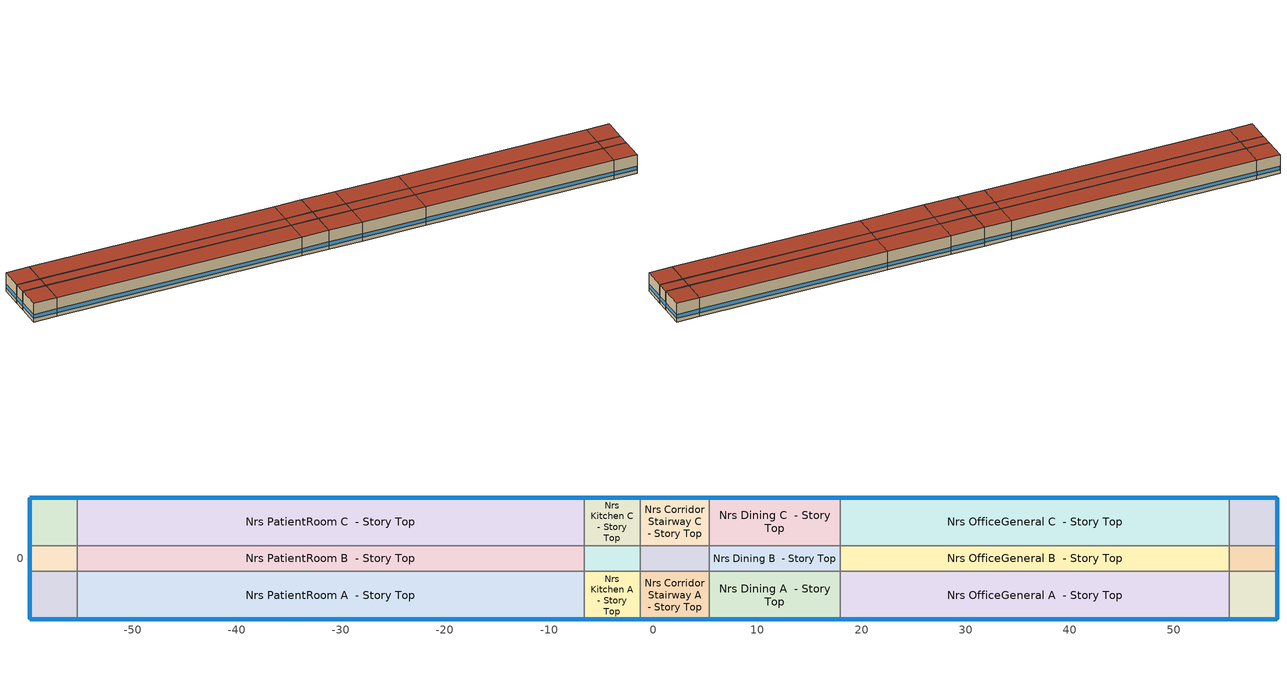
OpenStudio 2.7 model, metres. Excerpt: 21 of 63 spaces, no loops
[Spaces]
Nrs PatientRoom A end_a - Story Top
 floor adiabatic (DEER Carpeted 4in Slab Floor): -59.89,-5.81 -59.89,-1.24 -55.32,-1.24 -55.32,-5.81 z11.89
 wall outside: -59.89,-1.24 -59.89,-5.81 -55.32,-5.81 z11.89:15.85
 wall to Nrs PatientRoom B end_a - Story Top: -55.32,-1.24 -59.89,-1.24 z11.89:15.85
 wall to Nrs PatientRoom A  - Story Top: -55.32,-5.81 -55.32,-1.24 z11.89:15.85
 window: -59.87,-5.81 -55.35,-5.81 / -59.89,-1.27 -59.89,-5.79 z12.65:13.45
 roof outside: -55.32,-5.81 -55.32,-1.24 -59.89,-1.24 -59.89,-5.81 z15.85
Nrs PatientRoom B end_a - Story Top
 floor adiabatic (DEER Carpeted 4in Slab Floor): -59.89,-1.24 -59.89,1.24 -55.32,1.24 -55.32,-1.24 z11.89
 wall outside: -59.89,1.24 -59.89,-1.24 z11.89:15.85
 wall to Nrs PatientRoom C end_a - Story Top: -55.32,1.24 -59.89,1.24 z11.89:15.85
 wall to Nrs PatientRoom B  - Story Top: -55.32,-1.24 -55.32,1.24 z11.89:15.85
 window: -59.89,1.22 -59.89,-1.22 z12.65:13.46
 roof outside: -55.32,-1.24 -55.32,1.24 -59.89,1.24 -59.89,-1.24 z15.85
Nrs PatientRoom C end_a - Story Top
 floor adiabatic (DEER Carpeted 4in Slab Floor): -59.89,1.24 -59.89,5.81 -55.32,5.81 -55.32,1.24 z11.89
 wall outside: -55.32,5.81 -59.89,5.81 -59.89,1.24 z11.89:15.85
 wall to Nrs PatientRoom C  - Story Top: -55.32,1.24 -55.32,5.81 z11.89:15.85
 window: -59.89,5.79 -59.89,1.27 / -55.35,5.81 -59.87,5.81 z12.65:13.45
 roof outside: -55.32,1.24 -55.32,5.81 -59.89,5.81 -59.89,1.24 z15.85
Nrs PatientRoom A  - Story Top
 floor adiabatic (DEER Carpeted 4in Slab Floor): -55.32,-5.81 -55.32,-1.24 -6.65,-1.24 -6.65,-5.81 z11.89
 wall outside: -55.32,-5.81 -6.65,-5.81 z11.89:15.85
 wall to Nrs PatientRoom B  - Story Top: -6.65,-1.24 -55.32,-1.24 z11.89:15.85
 wall to Nrs Kitchen A  - Story Top: -6.65,-5.81 -6.65,-1.24 z11.89:15.85
 window: -55.3,-5.81 -6.67,-5.81 z12.65:13.44
 roof outside: -6.65,-5.81 -6.65,-1.24 -55.32,-1.24 -55.32,-5.81 z15.85
Nrs PatientRoom B  - Story Top
 floor adiabatic (DEER Carpeted 4in Slab Floor): -55.32,-1.24 -55.32,1.24 -6.65,1.24 -6.65,-1.24 z11.89
 wall to Nrs PatientRoom C  - Story Top: -6.65,1.24 -55.32,1.24 z11.89:15.85
 wall to Nrs Kitchen B  - Story Top: -6.65,-1.24 -6.65,1.24 z11.89:15.85
 roof outside: -6.65,-1.24 -6.65,1.24 -55.32,1.24 -55.32,-1.24 z15.85
Nrs PatientRoom C  - Story Top
 floor adiabatic (DEER Carpeted 4in Slab Floor): -55.32,1.24 -55.32,5.81 -6.65,5.81 -6.65,1.24 z11.89
 wall outside: -6.65,5.81 -55.32,5.81 z11.89:15.85
 wall to Nrs Kitchen C  - Story Top: -6.65,1.24 -6.65,5.81 z11.89:15.85
 window: -6.67,5.81 -55.3,5.81 z12.65:13.44
 roof outside: -6.65,1.24 -6.65,5.81 -55.32,5.81 -55.32,1.24 z15.85
Nrs Kitchen A  - Story Top
 floor adiabatic (DEER Carpeted 4in Slab Floor): -6.65,-5.81 -6.65,-1.24 -1.26,-1.24 -1.26,-5.81 z11.89
 wall outside: -6.65,-5.81 -1.26,-5.81 z11.89:15.85
 wall to Nrs Kitchen B  - Story Top: -1.26,-1.24 -6.65,-1.24 z11.89:15.85
 wall to Nrs CorridorStairway A  - Story Top: -1.26,-5.81 -1.26,-1.24 z11.89:15.85
 window: -6.62,-5.81 -1.28,-5.81 z12.65:13.45
 roof outside: -1.26,-5.81 -1.26,-1.24 -6.65,-1.24 -6.65,-5.81 z15.85
Nrs Kitchen B  - Story Top
 floor adiabatic (DEER Carpeted 4in Slab Floor): -6.65,-1.24 -6.65,1.24 -1.26,1.24 -1.26,-1.24 z11.89
 wall to Nrs Kitchen C  - Story Top: -1.26,1.24 -6.65,1.24 z11.89:15.85
 wall to Nrs CorridorStairway B  - Story Top: -1.26,-1.24 -1.26,1.24 z11.89:15.85
 roof outside: -1.26,-1.24 -1.26,1.24 -6.65,1.24 -6.65,-1.24 z15.85
Nrs Kitchen C  - Story Top
 floor adiabatic (DEER Carpeted 4in Slab Floor): -6.65,1.24 -6.65,5.81 -1.26,5.81 -1.26,1.24 z11.89
 wall outside: -1.26,5.81 -6.65,5.81 z11.89:15.85
 wall to Nrs CorridorStairway C  - Story Top: -1.26,1.24 -1.26,5.81 z11.89:15.85
 window: -1.28,5.81 -6.62,5.81 z12.65:13.45
 roof outside: -1.26,1.24 -1.26,5.81 -6.65,5.81 -6.65,1.24 z15.85
Nrs CorridorStairway A  - Story Top
 floor adiabatic (DEER Carpeted 4in Slab Floor): -1.26,-5.81 -1.26,-1.24 5.39,-1.24 5.39,-5.81 z11.89
 wall outside: -1.26,-5.81 5.39,-5.81 z11.89:15.85
 wall to Nrs CorridorStairway B  - Story Top: 5.39,-1.24 -1.26,-1.24 z11.89:15.85
 wall to Nrs Dining A  - Story Top: 5.39,-5.81 5.39,-1.24 z11.89:15.85
 window: -1.23,-5.81 5.37,-5.81 z12.65:13.45
 roof outside: 5.39,-5.81 5.39,-1.24 -1.26,-1.24 -1.26,-5.81 z15.85
Nrs CorridorStairway B  - Story Top
 floor adiabatic (DEER Carpeted 4in Slab Floor): -1.26,-1.24 -1.26,1.24 5.39,1.24 5.39,-1.24 z11.89
 wall to Nrs CorridorStairway C  - Story Top: 5.39,1.24 -1.26,1.24 z11.89:15.85
 wall to Nrs Dining B  - Story Top: 5.39,-1.24 5.39,1.24 z11.89:15.85
 roof outside: 5.39,-1.24 5.39,1.24 -1.26,1.24 -1.26,-1.24 z15.85
Nrs CorridorStairway C  - Story Top
 floor adiabatic (DEER Carpeted 4in Slab Floor): -1.26,1.24 -1.26,5.81 5.39,5.81 5.39,1.24 z11.89
 wall outside: 5.39,5.81 -1.26,5.81 z11.89:15.85
 wall to Nrs Dining C  - Story Top: 5.39,1.24 5.39,5.81 z11.89:15.85
 window: 5.37,5.81 -1.23,5.81 z12.65:13.45
 roof outside: 5.39,1.24 5.39,5.81 -1.26,5.81 -1.26,1.24 z15.85
Nrs Dining A  - Story Top
 floor adiabatic (DEER Carpeted 4in Slab Floor): 5.39,-5.81 5.39,-1.24 17.97,-1.24 17.97,-5.81 z11.89
 wall outside: 5.39,-5.81 17.97,-5.81 z11.89:15.85
 wall to Nrs Dining B  - Story Top: 17.97,-1.24 5.39,-1.24 z11.89:15.85
 wall to Nrs OfficeGeneral A  - Story Top: 17.97,-5.81 17.97,-1.24 z11.89:15.85
 window: 5.42,-5.81 17.94,-5.81 z12.65:13.44
 roof outside: 17.97,-5.81 17.97,-1.24 5.39,-1.24 5.39,-5.81 z15.85
Nrs Dining B  - Story Top
 floor adiabatic (DEER Carpeted 4in Slab Floor): 5.39,-1.24 5.39,1.24 17.97,1.24 17.97,-1.24 z11.89
 wall to Nrs Dining C  - Story Top: 17.97,1.24 5.39,1.24 z11.89:15.85
 wall to Nrs OfficeGeneral B  - Story Top: 17.97,-1.24 17.97,1.24 z11.89:15.85
 roof outside: 17.97,-1.24 17.97,1.24 5.39,1.24 5.39,-1.24 z15.85
Nrs Dining C  - Story Top
 floor adiabatic (DEER Carpeted 4in Slab Floor): 5.39,1.24 5.39,5.81 17.97,5.81 17.97,1.24 z11.89
 wall outside: 17.97,5.81 5.39,5.81 z11.89:15.85
 wall to Nrs OfficeGeneral C  - Story Top: 17.97,1.24 17.97,5.81 z11.89:15.85
 window: 17.94,5.81 5.42,5.81 z12.65:13.44
 roof outside: 17.97,1.24 17.97,5.81 5.39,5.81 5.39,1.24 z15.85
Nrs OfficeGeneral A  - Story Top
 floor adiabatic (DEER Carpeted 4in Slab Floor): 17.97,-5.81 17.97,-1.24 55.32,-1.24 55.32,-5.81 z11.89
 wall outside: 17.97,-5.81 55.32,-5.81 z11.89:15.85
 wall to Nrs OfficeGeneral B  - Story Top: 55.32,-1.24 17.97,-1.24 z11.89:15.85
 wall to Nrs OfficeGeneral A end_b - Story Top: 55.32,-5.81 55.32,-1.24 z11.89:15.85
 window: 17.99,-5.81 55.3,-5.81 z12.65:13.44
 roof outside: 55.32,-5.81 55.32,-1.24 17.97,-1.24 17.97,-5.81 z15.85
Nrs OfficeGeneral B  - Story Top
 floor adiabatic (DEER Carpeted 4in Slab Floor): 17.97,-1.24 17.97,1.24 55.32,1.24 55.32,-1.24 z11.89
 wall to Nrs OfficeGeneral C  - Story Top: 55.32,1.24 17.97,1.24 z11.89:15.85
 wall to Nrs OfficeGeneral B end_b - Story Top: 55.32,-1.24 55.32,1.24 z11.89:15.85
 roof outside: 55.32,-1.24 55.32,1.24 17.97,1.24 17.97,-1.24 z15.85
Nrs OfficeGeneral C  - Story Top
 floor adiabatic (DEER Carpeted 4in Slab Floor): 17.97,1.24 17.97,5.81 55.32,5.81 55.32,1.24 z11.89
 wall outside: 55.32,5.81 17.97,5.81 z11.89:15.85
 wall to Nrs OfficeGeneral C end_b - Story Top: 55.32,1.24 55.32,5.81 z11.89:15.85
 window: 55.3,5.81 17.99,5.81 z12.65:13.44
 roof outside: 55.32,1.24 55.32,5.81 17.97,5.81 17.97,1.24 z15.85
Nrs OfficeGeneral A end_b - Story Top
 floor adiabatic (DEER Carpeted 4in Slab Floor): 55.32,-5.81 55.32,-1.24 59.89,-1.24 59.89,-5.81 z11.89
 wall outside: 55.32,-5.81 59.89,-5.81 59.89,-1.24 z11.89:15.85
 wall to Nrs OfficeGeneral B end_b - Story Top: 59.89,-1.24 55.32,-1.24 z11.89:15.85
 window: 55.35,-5.81 59.87,-5.81 / 59.89,-5.79 59.89,-1.27 z12.65:13.45
 roof outside: 59.89,-5.81 59.89,-1.24 55.32,-1.24 55.32,-5.81 z15.85
Nrs OfficeGeneral B end_b - Story Top
 floor adiabatic (DEER Carpeted 4in Slab Floor): 55.32,-1.24 55.32,1.24 59.89,1.24 59.89,-1.24 z11.89
 wall outside: 59.89,-1.24 59.89,1.24 z11.89:15.85
 wall to Nrs OfficeGeneral C end_b - Story Top: 59.89,1.24 55.32,1.24 z11.89:15.85
 window: 59.89,-1.22 59.89,1.22 z12.65:13.46
 roof outside: 59.89,-1.24 59.89,1.24 55.32,1.24 55.32,-1.24 z15.85
Nrs OfficeGeneral C end_b - Story Top
 floor adiabatic (DEER Carpeted 4in Slab Floor): 55.32,1.24 55.32,5.81 59.89,5.81 59.89,1.24 z11.89
 wall outside: 59.89,1.24 59.89,5.81 55.32,5.81 z11.89:15.85
 window: 59.87,5.81 55.35,5.81 / 59.89,1.27 59.89,5.79 z12.65:13.45
 roof outside: 59.89,1.24 59.89,5.81 55.32,5.81 55.32,1.24 z15.85
[Building]
DEER Pre-1975|Nrs: Default Construction Set=Res DEER Pre-1975 - Nrs - CEC T24-CEC6; Standards Building Type=Nrs
[Site]
Site 1: Terrain=City
[ClimateZones]
Climate Zone Institution Name 1=CEC; Climate Zone Document Name 1=California Climate Zone Descriptions; Climate Zone Document Year 1=1995; Climate Zone Value 1=6; Climate Zone Institution Name 2=ASHRAE; Climate Zone Document Name 2=ANSI/ASHRAE Standard 169; Climate Zone Document Year 2=2006
[SizingPeriod:DesignDay] Barometric Pressure {Pa}=100977; Sky Clearness=0; Rain Indicator=0; Snow Indicator=0; Day of Month=21; Daylight Saving Time Indicator=0; Humidity Indicating Type=Wetbulb; Dry-Bulb Temperature Range Modifier Type=DefaultMultipliers
Name | Maximum Dry-Bulb Temperature {C} | Daily Dry-Bulb Temperature Range {deltaC} | Humidity Indicating Conditions at Maximum Dry-Bulb | Wind Speed {m/s} | Wind Direction {deg} | Month | Day Type | Solar Model Indicator | ASHRAE Taub | ASHRAE Taud
Houston Bush Intercontinental Ann Htg 99.6% Condns DB | -1.6 | 0 | -1.6 | 2.8 | 0 | 1 | WinterDesignDay | ASHRAEClearSky
Houston Bush Intercontinental Ann Clg .4% Condns DB=>MWB | 36 | 10.1 | 24.8 | 3.5 | 170 | 7 | SummerDesignDay | ASHRAETau | 0.499 | 1.97
[Site:GroundTemperature:BuildingSurface]
19.527, 19.502, 19.536, 19.598, 20.002, 21.64, 22.225, 22.375, 21.449, 20.121, 19.802, 19.633
[DefaultConstructionSet]
Res DEER Pre-1975 - Nrs - CEC T24-CEC6: Default Exterior Surface Constructions=Default Surface Constructions 1; Default Interior Surface Constructions=Default Surface Constructions 2; Default Ground Contact Surface Constructions=Default Surface Constructions 3; Default Exterior SubSurface Constructions=Default Sub Surface Constructions 1; Default Interior SubSurface Constructions=Default Sub Surface Constructions 2; Interior Partition Construction=Typical Interior Partition
[DefaultSurfaceConstructions]
Name | Floor Construction | Wall Construction | Roof Ceiling Construction
Default Surface Constructions 1 | DEER Uncarpeted 6in Slab Floor | DEER Insulated Wood Framed Exterior Wall R-8.03 | DEER Wood Framed Roof R-14.18
Default Surface Constructions 2 | DEER Carpeted 4in Slab Floor | Typical Interior Wall | DEER Carpeted 4in Slab Floor
Default Surface Constructions 3 | DEER Carpeted 6in Slab Floor | Typical Uninsulated Basement Mass Wall
[Construction]
DEER Uncarpeted 6in Slab Floor: Typical Insulation R-6.53, 6 in. Normalweight Concrete Floor
DEER Insulated Wood Framed Exterior Wall R-8.03: 25mm Stucco, 5/8 in. Gypsum Board, Typical Insulation R-6.53, 5/8 in. Gypsum Board
DEER Wood Framed Roof R-14.18: Roof Membrane, Typical Insulation R-13.68, Metal Roof Surface
DEER Carpeted 4in Slab Floor: Typical Insulation, 4 in. Normalweight Concrete Floor, Typical Carpet Pad
Typical Interior Wall: G01 13mm gypsum board, G01 13mm gypsum board
DEER Carpeted 6in Slab Floor: 6 in. Normalweight Concrete Floor, Typical Carpet Pad
Typical Uninsulated Basement Mass Wall: 8 in. Concrete Block Basement Wall
DEER Metal Framed Window U-1.23 SHGC 0.82: Simple Glazing U-1.23 SHGC 0.82
DEER Metal Framed Window U-1.23 SHGC 0.82 1: Simple Glazing U-1.23 SHGC 0.82 1
Typical Uninsulated Swinging Door: Typical Insulation
U 0.98 SHGC 0.68 Sgl Ref-B-H Clr 6mm: REF B CLEAR HI 6MM
Typical Insulated Metal Door: F08 Metal surface, Typical Insulation
DEER Skylight U-1.31 SHGC 0.61: Simple Glazing U-1.23 SHGC 0.61
Typical Interior Window: Clear 3mm
Typical Interior Door; Typical Interior Partition: G05 25mm wood
[Material:NoMass] Roughness=Smooth; Thermal Absorptance=0.9; Solar Absorptance=0.7
Name | Thermal Resistance {m2-K/W} | Visible Absorptance
Typical Insulation R-6.53 | 1.14944 | 0.7
Typical Insulation R-13.68 | 2.40869 | 0.7
Typical Insulation | 0.0282222 | 0.7
Typical Carpet Pad | 0.21648 | 0.8
[Material] Thermal Absorptance=0.9
Name | Roughness | Thickness {m} | Conductivity {W/m-K} | Density {kg/m3} | Specific Heat {J/kg-K} | Solar Absorptance | Visible Absorptance
6 in. Normalweight Concrete Floor | MediumRough | 0.1524 | 2.31 | 2322 | 832 | 0.7 | 0.7
25mm Stucco | Smooth | 0.0254 | 0.72 | 1856 | 840 | 0.7 | 0.7
5/8 in. Gypsum Board | MediumSmooth | 0.0159 | 0.16 | 800 | 1090 | 0.7 | 0.7
Roof Membrane | VeryRough | 0.0095 | 0.16 | 1121.29 | 1460 | 0.7 | 0.7
Metal Roof Surface; F08 Metal surface | Smooth | 0.0008 | 45.28 | 7824 | 500 | 0.7 | 0.7
4 in. Normalweight Concrete Floor | MediumRough | 0.1016 | 2.31 | 2322 | 832 | 0.7 | 0.7
G01 13mm gypsum board | Smooth | 0.0127 | 0.160031 | 800.001 | 1090.73 | 0.7 | 0.5
8 in. Concrete Block Basement Wall | MediumRough | 0.2032 | 1.326 | 1842 | 912 | 0.7 | 0.7
G05 25mm wood | MediumSmooth | 0.0254 | 0.15 | 608 | 1630 | 0.5 | 0.5
[DefaultSubSurfaceConstructions]
Name | Fixed Window Construction | Operable Window Construction | Door Construction | Glass Door Construction | Overhead Door Construction | Skylight Construction | Tubular Daylight Dome Construction | Tubular Daylight Diffuser Construction
Default Sub Surface Constructions 1 | DEER Metal Framed Window U-1.23 SHGC 0.82 | DEER Metal Framed Window U-1.23 SHGC 0.82 1 | Typical Uninsulated Swinging Door | U 0.98 SHGC 0.68 Sgl Ref-B-H Clr 6mm | Typical Insulated Metal Door | DEER Skylight U-1.31 SHGC 0.61 | Typical Interior Window | Typical Interior Window
Default Sub Surface Constructions 2 | Typical Interior Window | Typical Interior Window | Typical Interior Door
[WindowMaterial:SimpleGlazingSystem] Visible Transmittance=0.25
Name | U-Factor {W/m2-K} | Solar Heat Gain Coefficient
Simple Glazing U-1.23 SHGC 0.82; Simple Glazing U-1.23 SHGC 0.82 1 | 6.98426 | 0.82
Simple Glazing U-1.23 SHGC 0.61 | 7 | 0.61
[WindowMaterial:Glazing] Optical Data Type=SpectralAverage; Infrared Transmittance at Normal Incidence=0; Front Side Infrared Hemispherical Emissivity=0.84; Conductivity {W/m-K}=0.9; Dirt Correction Factor for Solar and Visible Transmittance=1; Solar Diffusing=No
Name | Thickness {m} | Solar Transmittance at Normal Incidence | Front Side Solar Reflectance at Normal Incidence | Back Side Solar Reflectance at Normal Incidence | Visible Transmittance at Normal Incidence | Front Side Visible Reflectance at Normal Incidence | Back Side Visible Reflectance at Normal Incidence | Back Side Infrared Hemispherical Emissivity
REF B CLEAR HI 6MM | 0.006 | 0.24 | 0.16 | 0.32 | 0.3 | 0.16 | 0.29 | 0.6
Clear 3mm | 0.003 | 0.837 | 0.075 | 0.075 | 0.898 | 0.081 | 0.081 | 0.84
[SpaceType] Standards Building Type=Nrs
Name | Default Schedule Set | Design Specification Outdoor Air Object | Standards Space Type
Nrs CorridorStairway - DEER Pre-1975 | Nrs CorridorStairway Schedule Set | Nrs CorridorStairway Ventilation | CorridorStairway
Nrs Dining - DEER Pre-1975 | Nrs Dining Schedule Set | Nrs Dining Ventilation | Dining
Nrs Kitchen - DEER Pre-1975 | Nrs Kitchen Schedule Set | Nrs Kitchen Ventilation | Kitchen
Nrs OfficeGeneral - DEER Pre-1975 | Nrs OfficeGeneral Schedule Set | Nrs OfficeGeneral Ventilation | OfficeGeneral
Nrs PatientRoom - DEER Pre-1975 | Nrs PatientRoom Schedule Set | Nrs PatientRoom Ventilation | PatientRoom
[BuildingStory]
Story Top: Nominal Z Coordinate {m}=11.8872; Nominal Floor to Floor Height {m}=3.9624
[Space] Building Story=Story Top
Name | Space Type | Thermal Zone
Nrs PatientRoom A end_a - Story Top | Nrs PatientRoom - DEER Pre-1975 | Zone Nrs PatientRoom A end_a - Story Top
Nrs PatientRoom B end_a - Story Top | Nrs PatientRoom - DEER Pre-1975 | Zone Nrs PatientRoom B end_a - Story Top
Nrs PatientRoom C end_a - Story Top | Nrs PatientRoom - DEER Pre-1975 | Zone Nrs PatientRoom C end_a - Story Top
Nrs PatientRoom A  - Story Top | Nrs PatientRoom - DEER Pre-1975 | Zone Nrs PatientRoom A  - Story Top
Nrs PatientRoom B  - Story Top | Nrs PatientRoom - DEER Pre-1975 | Zone Nrs PatientRoom B  - Story Top
Nrs PatientRoom C  - Story Top | Nrs PatientRoom - DEER Pre-1975 | Zone Nrs PatientRoom C  - Story Top
Nrs Kitchen A  - Story Top | Nrs Kitchen - DEER Pre-1975 | Zone Nrs Kitchen A  - Story Top
Nrs Kitchen B  - Story Top | Nrs Kitchen - DEER Pre-1975 | Zone Nrs Kitchen B  - Story Top
Nrs Kitchen C  - Story Top | Nrs Kitchen - DEER Pre-1975 | Zone Nrs Kitchen C  - Story Top
Nrs CorridorStairway A  - Story Top | Nrs CorridorStairway - DEER Pre-1975 | Zone Nrs CorridorStairway A  - Story Top
Nrs CorridorStairway B  - Story Top | Nrs CorridorStairway - DEER Pre-1975 | Zone Nrs CorridorStairway B  - Story Top
Nrs CorridorStairway C  - Story Top | Nrs CorridorStairway - DEER Pre-1975 | Zone Nrs CorridorStairway C  - Story Top
Nrs Dining A  - Story Top | Nrs Dining - DEER Pre-1975 | Zone Nrs Dining A  - Story Top
Nrs Dining B  - Story Top | Nrs Dining - DEER Pre-1975 | Zone Nrs Dining B  - Story Top
Nrs Dining C  - Story Top | Nrs Dining - DEER Pre-1975 | Zone Nrs Dining C  - Story Top
Nrs OfficeGeneral A  - Story Top | Nrs OfficeGeneral - DEER Pre-1975 | Zone Nrs OfficeGeneral A  - Story Top
Nrs OfficeGeneral B  - Story Top | Nrs OfficeGeneral - DEER Pre-1975 | Zone Nrs OfficeGeneral B  - Story Top
Nrs OfficeGeneral C  - Story Top | Nrs OfficeGeneral - DEER Pre-1975 | Zone Nrs OfficeGeneral C  - Story Top
Nrs OfficeGeneral A end_b - Story Top | Nrs OfficeGeneral - DEER Pre-1975 | Zone Nrs OfficeGeneral A end_b - Story Top
Nrs OfficeGeneral B end_b - Story Top | Nrs OfficeGeneral - DEER Pre-1975 | Zone Nrs OfficeGeneral B end_b - Story Top
Nrs OfficeGeneral C end_b - Story Top | Nrs OfficeGeneral - DEER Pre-1975 | Zone Nrs OfficeGeneral C end_b - Story Top
[ThermalZone] Multiplier=1; Use Ideal Air Loads=No
Name | Thermostat
Zone Nrs PatientRoom A end_a - Story Top | Nrs PatientRoom - DEER Pre-1975 Thermostat 14
Zone Nrs PatientRoom B end_a - Story Top | Nrs PatientRoom - DEER Pre-1975 Thermostat 15
Zone Nrs PatientRoom C end_a - Story Top | Nrs PatientRoom - DEER Pre-1975 Thermostat 16
Zone Nrs PatientRoom A  - Story Top | Nrs PatientRoom - DEER Pre-1975 Thermostat 13
Zone Nrs PatientRoom B  - Story Top | Nrs PatientRoom - DEER Pre-1975 Thermostat 17
Zone Nrs PatientRoom C  - Story Top | Nrs PatientRoom - DEER Pre-1975 Thermostat 10
Zone Nrs Kitchen A  - Story Top | Nrs Kitchen - DEER Pre-1975 Thermostat 6
Zone Nrs Kitchen B  - Story Top | Nrs Kitchen - DEER Pre-1975 Thermostat 8
Zone Nrs Kitchen C  - Story Top | Nrs Kitchen - DEER Pre-1975 Thermostat 7
Zone Nrs CorridorStairway A  - Story Top | Nrs CorridorStairway - DEER Pre-1975 Thermostat 1
Zone Nrs CorridorStairway B  - Story Top | Nrs CorridorStairway - DEER Pre-1975 Thermostat 7
Zone Nrs CorridorStairway C  - Story Top | Nrs CorridorStairway - DEER Pre-1975 Thermostat 8
Zone Nrs Dining A  - Story Top | Nrs Dining - DEER Pre-1975 Thermostat 7
Zone Nrs Dining B  - Story Top | Nrs Dining - DEER Pre-1975 Thermostat 8
Zone Nrs Dining C  - Story Top | Nrs Dining - DEER Pre-1975 Thermostat 6
Zone Nrs OfficeGeneral A  - Story Top | Nrs OfficeGeneral - DEER Pre-1975 Thermostat 17
Zone Nrs OfficeGeneral B  - Story Top | Nrs OfficeGeneral - DEER Pre-1975 Thermostat 8
Zone Nrs OfficeGeneral C  - Story Top | Nrs OfficeGeneral - DEER Pre-1975 Thermostat 9
Zone Nrs OfficeGeneral A end_b - Story Top | Nrs OfficeGeneral - DEER Pre-1975 Thermostat 10
Zone Nrs OfficeGeneral B end_b - Story Top | Nrs OfficeGeneral - DEER Pre-1975 Thermostat 1
Zone Nrs OfficeGeneral C end_b - Story Top | Nrs OfficeGeneral - DEER Pre-1975 Thermostat
[People:Definition] Number of People Calculation Method=People/Area; Fraction Radiant=0.3
Name | People per Space Floor Area {person/m2}
Nrs OfficeGeneral People Definition | 0.0473612
Nrs CorridorStairway People Definition; Nrs PatientRoom People Definition | 0.0721182
Nrs Kitchen People Definition | 0.0355209
Nrs Dining People Definition | 0.477918
[People] Work Efficiency Schedule=Work Efficiency Schedule; Clothing Insulation Schedule=Clothing Schedule; Air Velocity Schedule=Air Velocity Schedule; Multiplier=1
Name | People Definition | Space or SpaceType
Nrs OfficeGeneral People | Nrs OfficeGeneral People Definition | Nrs OfficeGeneral - DEER Pre-1975
Nrs CorridorStairway People | Nrs CorridorStairway People Definition | Nrs CorridorStairway - DEER Pre-1975
Nrs Kitchen People | Nrs Kitchen People Definition | Nrs Kitchen - DEER Pre-1975
Nrs Dining People | Nrs Dining People Definition | Nrs Dining - DEER Pre-1975
Nrs PatientRoom People | Nrs PatientRoom People Definition | Nrs PatientRoom - DEER Pre-1975
[Lights:Definition] Design Level Calculation Method=Watts/Area
Name | Watts per Space Floor Area {W/m2}
Nrs OfficeGeneral Lights Definition | 13.9931
Nrs CorridorStairway Lights Definition; Nrs PatientRoom Lights Definition | 8.61113
Nrs Kitchen Lights Definition | 18.2986
Nrs Dining Lights Definition | 16.1459
[Lights] Fraction Replaceable=0
Name | Lights Definition | Space or SpaceType
Nrs OfficeGeneral Lights | Nrs OfficeGeneral Lights Definition | Nrs OfficeGeneral - DEER Pre-1975
Nrs CorridorStairway Lights | Nrs CorridorStairway Lights Definition | Nrs CorridorStairway - DEER Pre-1975
Nrs Kitchen Lights | Nrs Kitchen Lights Definition | Nrs Kitchen - DEER Pre-1975
Nrs Dining Lights | Nrs Dining Lights Definition | Nrs Dining - DEER Pre-1975
Nrs PatientRoom Lights | Nrs PatientRoom Lights Definition | Nrs PatientRoom - DEER Pre-1975
[ElectricEquipment:Definition] Design Level Calculation Method=Watts/Area
Name | Watts per Space Floor Area {W/m2} | Fraction Radiant | Fraction Latent | Fraction Lost
Nrs OfficeGeneral Elec Equip Definition | 18.5677 | 0.5
Nrs CorridorStairway Elec Equip Definition | 2.4757 | 0.5
Nrs Kitchen Elec Equip Definition | 44.7348 | 0.67 | 0.03 | 0.3
Nrs Dining Elec Equip Definition | 6.18925 | 0.5
Nrs PatientRoom Elec Equip Definition | 16.1459 | 0.5
[ElectricEquipment]
Name | Electric Equipment Definition | Space or SpaceType
Nrs OfficeGeneral Elec Equip | Nrs OfficeGeneral Elec Equip Definition | Nrs OfficeGeneral - DEER Pre-1975
Nrs CorridorStairway Elec Equip | Nrs CorridorStairway Elec Equip Definition | Nrs CorridorStairway - DEER Pre-1975
Nrs Kitchen Elec Equip | Nrs Kitchen Elec Equip Definition | Nrs Kitchen - DEER Pre-1975
Nrs Dining Elec Equip | Nrs Dining Elec Equip Definition | Nrs Dining - DEER Pre-1975
Nrs PatientRoom Elec Equip | Nrs PatientRoom Elec Equip Definition | Nrs PatientRoom - DEER Pre-1975
[DesignSpecification:OutdoorAir] Outdoor Air Method=Sum
Name | Outdoor Air Flow per Floor Area {m3/s-m2}
Nrs OfficeGeneral Ventilation | 0.0004572
Nrs CorridorStairway Ventilation; Nrs Kitchen Ventilation | 0.000254
Nrs Dining Ventilation | 0.0045212
Nrs PatientRoom Ventilation | 0.0008636
[DefaultScheduleSet] Infiltration Schedule=D_Nrs_All_C_Inf_Yr
Name | Number of People Schedule | People Activity Level Schedule | Lighting Schedule | Electric Equipment Schedule | Gas Equipment Schedule
Nrs OfficeGeneral Schedule Set | D_Nrs_OffGen_Occup_Yr | DEER Activity 132W/person | D17_Nrs_OffGen_LF_Yr | D_Nrs_OffGen_Misc_Yr
Nrs CorridorStairway Schedule Set | D_Nrs_Cordr_Occup_Yr | DEER Activity 147W/person | D17_Nrs_Cordr_LF_Yr | D_Nrs_Cordr_Misc_Yr
Nrs Kitchen Schedule Set | D_Nrs_Ktchn_Occup_Yr | DEER Activity 220W/person | D17_Nrs_Ktchn_LF_Yr | D_Nrs_Ktchn_Misc_Yr | D_Nrs_Ktchn_Cook_Yr
Nrs Dining Schedule Set | D_Nrs_Ktchn_Occup_Yr | DEER Activity 161W/person | D17_Nrs_Din_LF_Yr | D_Nrs_Ktchn_Misc_Yr
Nrs PatientRoom Schedule Set | D_Nrs_Patient_Occup_Yr | DEER Activity 132W/person | D17_Nrs_Patient_LF_Yr | D_Nrs_Patient_Misc_Yr
[GasEquipment:Definition]
Nrs Kitchen Gas Equip Definition: Design Level Calculation Method=Watts/Area; Watts per Space Floor Area {W/m2}=1003.16; Fraction Latent=0.32; Fraction Radiant=0.05; Fraction Lost=0.63
[GasEquipment]
Nrs Kitchen Gas Equip: Gas Equipment Definition=Nrs Kitchen Gas Equip Definition; Space or SpaceType=Nrs Kitchen - DEER Pre-1975
[SpaceInfiltration:DesignFlowRate] Schedule=Always On Discrete; Design Flow Rate Calculation Method=Flow/ExteriorArea; Constant Term Coefficient=0; Temperature Term Coefficient=0; Velocity Term Coefficient=0.224; Velocity Squared Term Coefficient=0
Name | Space or SpaceType | Flow per Exterior Surface Area {m3/s-m2}
Nrs CorridorStairway A  - Story Top Infiltration | Nrs CorridorStairway A  - Story Top | 8.96259e-05
Nrs CorridorStairway C  - Story Top Infiltration | Nrs CorridorStairway C  - Story Top | 8.96259e-05
Nrs Dining A  - Story Top Infiltration | Nrs Dining A  - Story Top | 8.96259e-05
Nrs Dining C  - Story Top Infiltration | Nrs Dining C  - Story Top | 8.96259e-05
Nrs Kitchen A  - Story Top Infiltration | Nrs Kitchen A  - Story Top | 8.96259e-05
Nrs Kitchen C  - Story Top Infiltration | Nrs Kitchen C  - Story Top | 8.96259e-05
Nrs OfficeGeneral A  - Story Top Infiltration | Nrs OfficeGeneral A  - Story Top | 8.96259e-05
Nrs OfficeGeneral A end_b - Story Top Infiltration | Nrs OfficeGeneral A end_b - Story Top | 0.000122416
Nrs OfficeGeneral B end_b - Story Top Infiltration | Nrs OfficeGeneral B end_b - Story Top | 8.96259e-05
Nrs OfficeGeneral C  - Story Top Infiltration | Nrs OfficeGeneral C  - Story Top | 8.96259e-05
Nrs OfficeGeneral C end_b - Story Top Infiltration | Nrs OfficeGeneral C end_b - Story Top | 0.000122416
Nrs PatientRoom A  - Story Top Infiltration | Nrs PatientRoom A  - Story Top | 8.96259e-05
Nrs PatientRoom A end_a - Story Top Infiltration | Nrs PatientRoom A end_a - Story Top | 0.000122416
Nrs PatientRoom B end_a - Story Top Infiltration | Nrs PatientRoom B end_a - Story Top | 8.96259e-05
Nrs PatientRoom C  - Story Top Infiltration | Nrs PatientRoom C  - Story Top | 8.96259e-05
Nrs PatientRoom C end_a - Story Top Infiltration | Nrs PatientRoom C end_a - Story Top | 0.000122416
[Exterior:Lights:Definition]
Name | Design Level {W}
Parking Areas and Drives Def (W/ft^2) | 0.04
Building Facades Def (W/ft^2) | 0.25
Main Entries Def (W/ft) | 30
Other Doors Def (W/ft) | 25
[Exterior:Lights] Schedule=Always On Discrete; Control Option=AstronomicalClock
Name | Exterior Lights Definition | Multiplier
Parking Areas and Drives | Parking Areas and Drives Def (W/ft^2) | 89982.7
Building Facades | Building Facades Def (W/ft^2) | 11210.1
Main Entries | Main Entries Def (W/ft) | 40
Other Doors | Other Doors Def (W/ft) | 6.777853
[EnergyManagementSystem:Sensor]
Mains_Water_Temp_Sen: Output Variable or Output Meter Index Key=Environment; Output Variable or Output Meter=Site Mains Water Temperature
[EnergyManagementSystem:Actuator]
Mains_Water_Temp_Act: Actuated Component=Mains Water Temperature; Actuated Component Type=Schedule:Constant; Actuated Component Control Type=Schedule Value
[EnergyManagementSystem:Program]
Mains_Water_Prg: SET Mains_Water_Temp_Act = Mains_Water_Temp_Sen
[EnergyManagementSystem:ProgramCallingManager]
Mains_Water_Prg_Mgr: BeginTimestepBeforePredictor; Mains_Water_Prg
[ThermostatSetpoint:DualSetpoint] Heating Setpoint Temperature Schedule=D_Nrs_All_HTemp_Yr; Cooling Setpoint Temperature Schedule=D_Nrs_All_CTemp_Yr
Nrs OfficeGeneral - DEER Pre-1975 Thermostat; Nrs OfficeGeneral - DEER Pre-1975 Thermostat 1; Nrs OfficeGeneral - DEER Pre-1975 Thermostat 8; Nrs OfficeGeneral - DEER Pre-1975 Thermostat 9; Nrs OfficeGeneral - DEER Pre-1975 Thermostat 10; Nrs OfficeGeneral - DEER Pre-1975 Thermostat 17; Nrs CorridorStairway - DEER Pre-1975 Thermostat 1; Nrs CorridorStairway - DEER Pre-1975 Thermostat 7; Nrs CorridorStairway - DEER Pre-1975 Thermostat 8; Nrs Kitchen - DEER Pre-1975 Thermostat 6; Nrs Kitchen - DEER Pre-1975 Thermostat 7; Nrs Kitchen - DEER Pre-1975 Thermostat 8; Nrs Dining - DEER Pre-1975 Thermostat 6; Nrs Dining - DEER Pre-1975 Thermostat 7; Nrs Dining - DEER Pre-1975 Thermostat 8; Nrs PatientRoom - DEER Pre-1975 Thermostat 10; Nrs PatientRoom - DEER Pre-1975 Thermostat 13; Nrs PatientRoom - DEER Pre-1975 Thermostat 14; Nrs PatientRoom - DEER Pre-1975 Thermostat 15; Nrs PatientRoom - DEER Pre-1975 Thermostat 16; Nrs PatientRoom - DEER Pre-1975 Thermostat 17
[AvailabilityManager:NightCycle] Control Type=CycleOnAny; Thermostat Tolerance {deltaC}=1; Cycling Run Time {s}=1800
Availability Manager Night Cycle 1; Availability Manager Night Cycle 2; Availability Manager Night Cycle 3; Availability Manager Night Cycle 4; Availability Manager Night Cycle 5; Availability Manager Night Cycle 6; Availability Manager Night Cycle 7; Availability Manager Night Cycle 8; Availability Manager Night Cycle 9; Availability Manager Night Cycle 10; Availability Manager Night Cycle 11; Availability Manager Night Cycle 12; Availability Manager Night Cycle 13; Availability Manager Night Cycle 14; Availability Manager Night Cycle 15; Availability Manager Night Cycle 16; Availability Manager Night Cycle 17; Availability Manager Night Cycle 18; Availability Manager Night Cycle 19; Availability Manager Night Cycle 20; Availability Manager Night Cycle 21; Availability Manager Night Cycle 22
[Schedule:Ruleset]
Name | Default Day Schedule | Summer Design Day Schedule | Winter Design Day Schedule
Clothing Schedule | Clothing Schedule Default Winter Clothes
Air Velocity Schedule | Air Velocity Schedule Default
Work Efficiency Schedule | Work Efficiency Schedule Default
D_Nrs_OffGen_Occup_Yr | D_Nrs_OffGen_Occup_Yr Default | D_Nrs_OffGen_Occup_Yr Summer Design Day | D_Nrs_OffGen_Occup_Yr Winter Design Day
DEER Activity 132W/person | DEER Activity 132W/person Default | DEER Activity 132W/person Summer Design Day | DEER Activity 132W/person Winter Design Day
D17_Nrs_OffGen_LF_Yr | D17_Nrs_OffGen_LF_Yr Default | D17_Nrs_OffGen_LF_Yr Summer Design Day | D17_Nrs_OffGen_LF_Yr Winter Design Day
D_Nrs_OffGen_Misc_Yr | D_Nrs_OffGen_Misc_Yr Default | D_Nrs_OffGen_Misc_Yr Summer Design Day | D_Nrs_OffGen_Misc_Yr Winter Design Day
D_Nrs_All_C_Inf_Yr | D_Nrs_All_C_Inf_Yr Default | D_Nrs_All_C_Inf_Yr Summer Design Day | D_Nrs_All_C_Inf_Yr Winter Design Day
D_Nrs_Cordr_Occup_Yr | D_Nrs_Cordr_Occup_Yr Default | D_Nrs_Cordr_Occup_Yr Summer Design Day | D_Nrs_Cordr_Occup_Yr Winter Design Day
DEER Activity 147W/person | DEER Activity 147W/person Default | DEER Activity 147W/person Summer Design Day | DEER Activity 147W/person Winter Design Day
D17_Nrs_Cordr_LF_Yr | D17_Nrs_Cordr_LF_Yr Default | D17_Nrs_Cordr_LF_Yr Summer Design Day | D17_Nrs_Cordr_LF_Yr Winter Design Day
D_Nrs_Cordr_Misc_Yr | D_Nrs_Cordr_Misc_Yr Default | D_Nrs_Cordr_Misc_Yr Summer Design Day | D_Nrs_Cordr_Misc_Yr Winter Design Day
D_Nrs_Ktchn_Occup_Yr | D_Nrs_Ktchn_Occup_Yr Default | D_Nrs_Ktchn_Occup_Yr Summer Design Day | D_Nrs_Ktchn_Occup_Yr Winter Design Day
DEER Activity 220W/person | DEER Activity 220W/person Default | DEER Activity 220W/person Summer Design Day | DEER Activity 220W/person Winter Design Day
D17_Nrs_Ktchn_LF_Yr | D17_Nrs_Ktchn_LF_Yr Default | D17_Nrs_Ktchn_LF_Yr Summer Design Day | D17_Nrs_Ktchn_LF_Yr Winter Design Day
D_Nrs_Ktchn_Misc_Yr | D_Nrs_Ktchn_Misc_Yr Default | D_Nrs_Ktchn_Misc_Yr Summer Design Day | D_Nrs_Ktchn_Misc_Yr Winter Design Day
D_Nrs_Ktchn_Cook_Yr | D_Nrs_Ktchn_Cook_Yr Default | D_Nrs_Ktchn_Cook_Yr Summer Design Day | D_Nrs_Ktchn_Cook_Yr Winter Design Day
DEER Activity 161W/person | DEER Activity 161W/person Default | DEER Activity 161W/person Summer Design Day | DEER Activity 161W/person Winter Design Day
D17_Nrs_Din_LF_Yr | D17_Nrs_Din_LF_Yr Default | D17_Nrs_Din_LF_Yr Summer Design Day | D17_Nrs_Din_LF_Yr Winter Design Day
D_Nrs_Patient_Occup_Yr | D_Nrs_Patient_Occup_Yr Default | D_Nrs_Patient_Occup_Yr Summer Design Day | D_Nrs_Patient_Occup_Yr Winter Design Day
D17_Nrs_Patient_LF_Yr | D17_Nrs_Patient_LF_Yr Default | D17_Nrs_Patient_LF_Yr Summer Design Day | D17_Nrs_Patient_LF_Yr Winter Design Day
D_Nrs_Patient_Misc_Yr | D_Nrs_Patient_Misc_Yr Default | D_Nrs_Patient_Misc_Yr Summer Design Day | D_Nrs_Patient_Misc_Yr Winter Design Day
D_Nrs_All_HTemp_Yr | D_Nrs_All_HTemp_Yr Default | D_Nrs_All_HTemp_Yr Summer Design Day | D_Nrs_All_HTemp_Yr Winter Design Day
D_Nrs_All_CTemp_Yr | D_Nrs_All_CTemp_Yr Default | D_Nrs_All_CTemp_Yr Summer Design Day | D_Nrs_All_CTemp_Yr Winter Design Day
[Schedule:Day]
Clothing Schedule Default Winter Clothes; D_Nrs_Cordr_Misc_Yr Default; D_Nrs_Cordr_Misc_Yr Winter Design Day; D_Nrs_Cordr_Misc_Yr Summer Design Day: 24, 0, 1
Clothing Schedule Summer Clothes; D_Nrs_All_C_Inf_Yr Default; D_Nrs_All_C_Inf_Yr Winter Design Day; D_Nrs_All_C_Inf_Yr Summer Design Day: 24, 0, 0.5
Air Velocity Schedule Default: 24, 0, 0.2
Work Efficiency Schedule Default: 24, 0, 0
D_Nrs_OffGen_Occup_Yr Default; D_Nrs_OffGen_Occup_Yr Winter Design Day; D_Nrs_OffGen_Occup_Yr Summer Design Day; D_Nrs_Ktchn_Occup_Yr Default; D_Nrs_Ktchn_Occup_Yr Winter Design Day; D_Nrs_Ktchn_Occup_Yr Summer Design Day: 8, 0, 0, 19, 0, 1, 24, 0, 0
DEER Activity 132W/person Default; DEER Activity 132W/person Winter Design Day; DEER Activity 132W/person Summer Design Day: 24, 0, 132
D17_Nrs_OffGen_LF_Yr Default; D17_Nrs_OffGen_LF_Yr Winter Design Day; D17_Nrs_OffGen_LF_Yr Summer Design Day: 7, 0, 0.1, 21, 0, 0.7, 24, 0, 0.1
D_Nrs_OffGen_Misc_Yr Default; D_Nrs_OffGen_Misc_Yr Winter Design Day; D_Nrs_OffGen_Misc_Yr Summer Design Day; D_Nrs_Ktchn_Misc_Yr Default; D_Nrs_Ktchn_Misc_Yr Winter Design Day; D_Nrs_Ktchn_Misc_Yr Summer Design Day: 5, 0, 0.3, 6, 0, 0.4, 7, 0, 0.6, 8, 0, 0.8, 10, 0, 0.9, 12, 0, 1, 13, 0, 0.9, 16, 0, 0.7, 18, 0, 1, 21, 0, 0.7, 22, 0, 0.6, 23, 0, 0.4, 24, 0, 0.3
D_Nrs_Cordr_Occup_Yr Default; D_Nrs_Cordr_Occup_Yr Winter Design Day; D_Nrs_Cordr_Occup_Yr Summer Design Day: 8, 0, 0.4, 19, 0, 1, 24, 0, 0.4
DEER Activity 147W/person Default; DEER Activity 147W/person Winter Design Day; DEER Activity 147W/person Summer Design Day: 24, 0, 147
D17_Nrs_Cordr_LF_Yr Default; D17_Nrs_Cordr_LF_Yr Winter Design Day; D17_Nrs_Cordr_LF_Yr Summer Design Day: 24, 0, 0.9
DEER Activity 220W/person Default; DEER Activity 220W/person Winter Design Day; DEER Activity 220W/person Summer Design Day: 24, 0, 220
D17_Nrs_Ktchn_LF_Yr Default; D17_Nrs_Ktchn_LF_Yr Winter Design Day; D17_Nrs_Ktchn_LF_Yr Summer Design Day; D17_Nrs_Din_LF_Yr Default; D17_Nrs_Din_LF_Yr Winter Design Day; D17_Nrs_Din_LF_Yr Summer Design Day: 7, 0, 0.1, 21, 0, 0.675, 24, 0, 0.1
D_Nrs_Ktchn_Cook_Yr Default; D_Nrs_Ktchn_Cook_Yr Winter Design Day; D_Nrs_Ktchn_Cook_Yr Summer Design Day: 5, 0, 0.1, 6, 0, 0.4, 7, 0, 0.6, 8, 0, 0.8, 10, 0, 0.9, 12, 0, 1, 13, 0, 0.9, 16, 0, 0.7, 18, 0, 1, 21, 0, 0.7, 22, 0, 0.6, 23, 0, 0.2, 24, 0, 0.1
DEER Activity 161W/person Default; DEER Activity 161W/person Winter Design Day; DEER Activity 161W/person Summer Design Day: 24, 0, 161
D_Nrs_Patient_Occup_Yr Default; D_Nrs_Patient_Occup_Yr Winter Design Day; D_Nrs_Patient_Occup_Yr Summer Design Day: 8, 0, 1, 19, 0, 0.6, 24, 0, 1
D17_Nrs_Patient_LF_Yr Default; D17_Nrs_Patient_LF_Yr Winter Design Day; D17_Nrs_Patient_LF_Yr Summer Design Day: 5, 0, 0.15, 6, 0, 0.54, 7, 0, 0.8, 21, 0, 0.6267, 22, 0, 0.54, 24, 0, 0.28
D_Nrs_Patient_Misc_Yr Default; D_Nrs_Patient_Misc_Yr Winter Design Day; D_Nrs_Patient_Misc_Yr Summer Design Day: 5, 0, 0.3, 6, 0, 0.4, 7, 0, 0.6, 8, 0, 0.8, 10, 0, 0.9, 12, 0, 1, 13, 0, 0.9, 16, 0, 0.7, 18, 0, 1, 21, 0, 0.7, 22, 0, 0.6, 23, 0, 0.5, 24, 0, 0.3
D_Nrs_All_HTemp_Yr Default; D_Nrs_All_HTemp_Yr Winter Design Day; D_Nrs_All_HTemp_Yr Summer Design Day: 24, 0, 21.1
D_Nrs_All_CTemp_Yr Default; D_Nrs_All_CTemp_Yr Winter Design Day; D_Nrs_All_CTemp_Yr Summer Design Day: 24, 0, 24.4
[Schedule:Rule]
Schedule Rule 1: Schedule Ruleset=Clothing Schedule; Rule Order=0; Day Schedule=Clothing Schedule Summer Clothes; Date Specification Type=DateRange; Start Month=5; Start Day=1; End Month=9; End Day=30
[Schedule:Constant]
Name | Value
Always On Discrete | 1
Mains Water Temperature | 10
